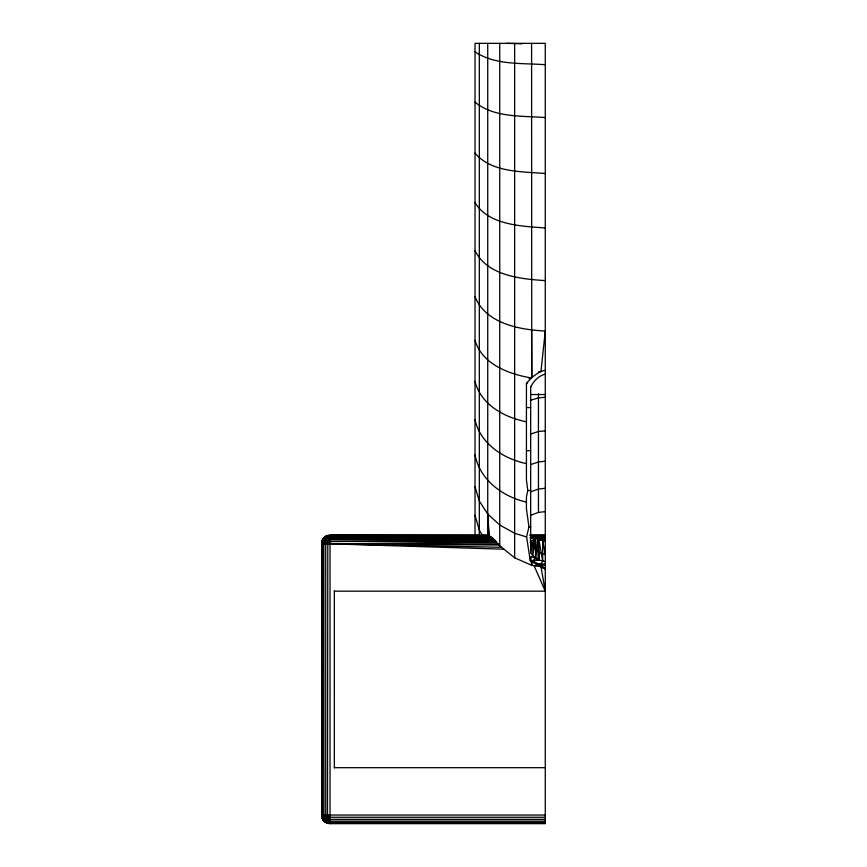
<?xml version="1.0" encoding="UTF-8"?>
<svg xmlns="http://www.w3.org/2000/svg" width="867" height="867" viewBox="0 0 867 867"><rect width="100%" height="100%" fill="white"/><g stroke="black" fill="none" stroke-linecap="round" stroke-linejoin="round"><path stroke-width="1.3" d="M535.416 537.735L536.608 550.242L535.589 557.947L532.371 561.177L530.68 560.396M475.029 535.199L475.029 43.35L545.278 43.35L545.278 823.65L330.034 823.65L327.802 823.357L323.955 821.125L322.752 819.586L322.578 815.045L322.578 543.826C321.939 539.252 325.266 534.961 330.034 535.21L487.579 535.199L492.326 537.724L499.739 545.852L514.651 557.806L531.601 565.273L540.943 566.595L545.278 569.012M545.278 561.578C539.437 560.851 533.844 557.784 530.68 552.723L531.731 544.324L535.394 537.952L545.278 537.952M498.189 543.815L321.722 543.826C321.722 540.011 324.009 536.467 327.802 535.503L488.771 535.492L487.731 514.023L479.332 501.072L475.029 486.864M545.278 822.501L330.034 822.501L330.034 819.348L327.488 817.592L325.732 815.045L325.732 543.826L322.752 539.274L323.976 537.757L330.034 535.503L325.06 538.851L321.722 543.826M531.601 43.35L531.731 377.665L526.432 383.355L526.432 479.906L527.775 490.484L526.432 497.008L526.432 508.853L528.935 526.876L526.605 536.955L530.279 560.754L545.278 569.24M532.349 561.881L531.601 565.273L530.68 556.592L535.589 557.947L535.427 538.201L532.815 555.509L532.815 546.047L535.394 537.952L538.028 539.567L545.278 541.246M322.578 543.826L325.732 543.826L327.488 541.268L330.034 539.512L330.034 536.37L489.194 535.719L487.731 514.023L499.739 524.979L514.651 533.292L526.605 536.955M492.532 537.908L330.034 537.735L327.91 535.817L325.483 536.543L326.816 537.442L323.846 543.511L323.955 815.045C319.284 817.538 324.41 822.458 327.802 823.357L545.278 823.357M545.278 821.125L330.034 821.125C327.423 825.926 323.608 819.889 321.722 817.267L321.722 541.593C324.16 536.391 319.956 542.948 323.846 543.511M545.278 817.267L330.034 817.267L325.483 822.317L330.034 823.357L322.968 819.066L325.732 815.045L322.578 815.045M490.419 536.359L330.034 536.37L326.014 536.749L325.06 538.851L322.968 539.794L321.722 541.593M334.337 591.175L545.278 591.175L540.943 566.595L540.943 564.688L542.677 561.09L542.677 540.802L545.278 540.65M322.025 541.691L326.014 536.749M530.68 387.17C533.433 381.036 538.678 375.812 545.278 374.1M526.432 384.2L527.537 382.52M322.578 539.512L325.732 536.37M494.916 540.108L330.034 541.593L327.802 543.826L327.488 817.592L330.034 817.267L327.802 815.045L324.789 817.245L329.731 821.233M529.011 378.771C534.722 376.549 538.591 370.827 545.278 370.372M325.732 822.501L323.955 821.125L330.034 815.045M329.731 537.627L323.662 540.596M327.834 820.29L330.034 819.348L545.278 819.348M530.376 515.366L538.45 512.408L545.278 511.617M530.376 491.957L538.45 489.064L545.278 488.284M530.376 464.712L538.45 461.959L545.278 461.222M530.376 434.107L538.45 431.517L545.278 430.823M530.376 400.326L538.45 397.91L545.278 397.27M545.278 539.762L538.927 539.827L538.927 559.833L532.371 561.177L533.313 562.51M323.955 537.735L330.034 543.826L496.693 542.016M530.767 536.456L545.278 536.37L530.658 536.359M490.906 536.706L330.034 537.735L492.326 537.724M530.712 535.557L545.278 535.503L530.539 535.481M545.278 564.059L539.057 564.059L540.943 566.595M530.68 394.528L545.278 394.528M526.432 407.609L530.68 407.609M526.605 450.677L530.68 450.677M527.775 490.484L530.68 490.484M528.935 526.876L530.68 526.876M529.585 535.21L545.278 535.21M530.615 535.503L545.278 535.503M530.322 537.735L545.278 537.735M494.342 539.512L330.034 539.512L326.816 537.442M545.278 565.501L536.402 563.182L532.371 561.177L538.028 559.399L538.028 539.567L545.278 539.567M324.789 541.615L327.802 543.826L327.488 541.268L496.347 541.582M530.279 560.754L530.68 556.592M334.337 767.685L545.278 767.685M321.722 817.267L322.752 819.586L321.722 815.045L545.278 815.045M529.997 537.952L535.394 537.952L530.084 542.471M503.911 549.201L330.034 543.826L499.121 545.04M330.034 543.826L501.549 547.305M545.278 64.711C521.956 62.944 495.165 65.404 475.029 51.814M506.545 43.35L522.118 43.783M545.278 117.576C521.901 115.669 494.038 117.934 475.029 102.143M545.278 173.53C521.923 171.514 491.372 172.696 475.029 153.112M538.678 371.596L540.943 371.683L545.278 331.053C519.42 329.709 485.748 323.64 475.029 296.644M545.278 227.988C521.414 226.081 489.118 225.366 475.029 202.737M545.278 280.605C520.341 279.001 487.482 275.739 475.029 250.682M330.034 822.501L323.976 821.103L322.025 817.169M531.493 378.001C509.005 374.143 482.16 364.443 475.029 340.33M526.432 421.774C504.496 417.515 480.806 404.651 475.029 381.447M526.432 463.596C503.575 458.892 480.253 443.806 475.029 419.736M321.722 815.045L323.662 818.264L326.144 818.936L326.816 821.417M526.432 502.058C502.719 496.878 479.852 479.787 475.029 454.947M545.278 554.652C538.082 553.189 531.731 547.131 530.246 540.033M326.014 822.111L327.91 823.043M540.943 564.688L545.278 568.806M323.662 818.264L325.06 820.009M327.834 538.57L330.034 541.593M322.578 819.348L323.955 821.125M482.41 535.199L479.332 530.214L475.029 515.258M323.846 815.348L324.789 817.245M545.278 591.175L534.029 565.62L538.32 565.392L536.402 563.182L536.402 564.504M542.677 540.802L545.278 554.349M538.927 539.827L542.677 561.09M538.028 539.567L538.927 559.833M487.731 514.023L488.414 535.427L330.034 535.21L330.034 823.65M531.601 330.186L531.818 377.633M538.45 393.856L538.45 512.408M530.68 386.715L530.68 552.723M514.651 43.35L514.651 557.806M499.739 43.35L499.739 545.852M487.731 43.35L487.731 535.264M479.332 43.35L479.332 535.199M334.337 590.98L334.337 767.88"/></g></svg>
